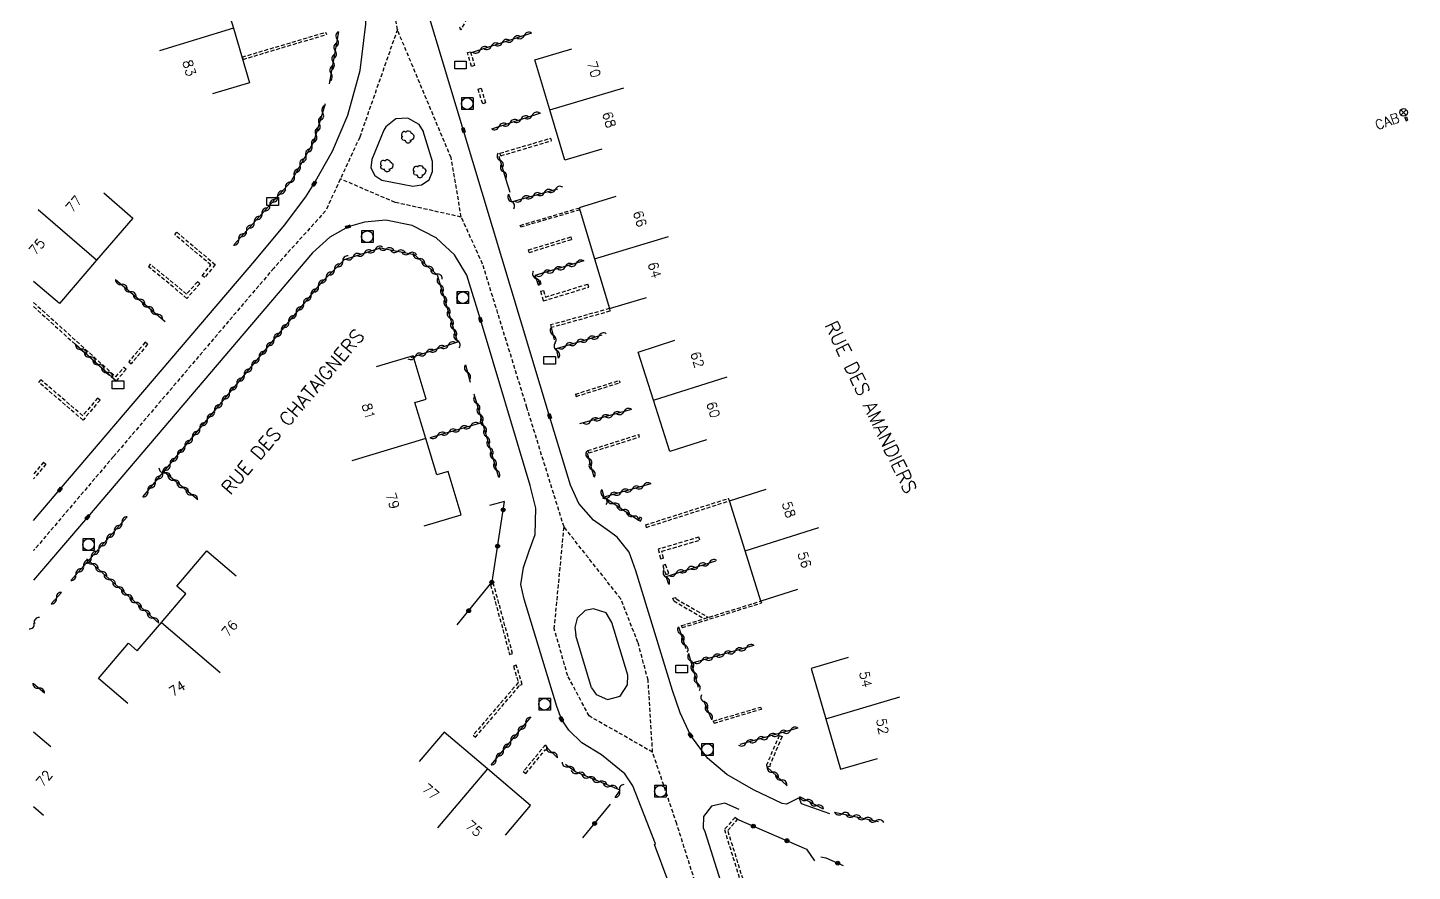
# Model space of a CAD drawing. Header units: millimetres. Extents: x 135999 to 137000, y 128000 to 129000.
# Drawn here: x 135999.2 to 136178.5, y 128324.5 to 128433.7 of the extents above; entities that cross this region are included whole.
import ezdxf
from ezdxf.enums import TextEntityAlignment as Align

# ---------------------------------------------------------------- set-up
doc = ezdxf.new("R2010")
doc.units = ezdxf.units.MM
doc.linetypes.add('DASHED', pattern=[0.75, 0.5, -0.25])
doc.layers.get('0').update_dxf_attribs({"linetype": 'CONTINUOUS'})
for name, color, linetype in [('W0001', 6, 'DASHED'), ('W0008', 7, 'CONTINUOUS'), ('W0100', 7, 'CONTINUOUS'), ('W0105', 7, 'CONTINUOUS'), ('W0112', 1, 'DASHED'), ('W0300', 7, 'CONTINUOUS'), ('W0310', 3, 'CONTINUOUS'), ('W0322', 7, 'CONTINUOUS'), ('W0400', 7, 'CONTINUOUS'), ('W0420', 7, 'CONTINUOUS'), ('W0469', 7, 'CONTINUOUS'), ('W0984', 7, 'CONTINUOUS'), ('W0989', 7, 'CONTINUOUS'), ('W0991', 7, 'CONTINUOUS'), ('W1102', 7, 'CONTINUOUS'), ('W1471', 7, 'CONTINUOUS')]:
    doc.layers.add(name, color=color, linetype=linetype)
doc.styles.get("Standard").update_dxf_attribs({"font": 'romans.shx', "width": 0.85})

# ---------------------------------------------------------------- blocks, each defined once
blk = doc.blocks.new('T420')
for p, q in [((0.75, 0.75), (-0.75, 0.75)), ((-0.75, 0.75), (-0.75, -0.75)), ((0.75, 0.75), (0.75, -0.75)), ((0.75, -0.75), (-0.75, -0.75))]:
    blk.add_line(p, q)
blk.add_ellipse((0, 0), major_axis=(-0.53, 0.53), ratio=1, start_param=3.926991, end_param=10.210176)
blk = doc.blocks.new('T400')
for p, q in [((-0.15, 0.3), (0.15, 0.3)), ((-0.15, -0.25), (-0.15, 0.3)), ((-0.15, 0.15), (0.15, 0.15)), ((-0.15, 0), (0.15, 0)), ((0.15, 0.3), (0.15, -0.25)), ((-0.15, -0.15), (0.15, -0.15)), ((-0.15, -0.25), (-0.15, -0.3)), ((-0.15, -0.3), (0.15, -0.3)), ((0.15, -0.3), (0.15, -0.25))]:
    blk.add_line(p, q)
blk = doc.blocks.new('T1471')
at = {"color": 0, "linetype": 'Continuous', "flags": 128}
blk.add_lwpolyline([(-0.75, -0.5), (-0.75, 0.5), (0.75, 0.5), (0.75, -0.5), (-0.75, -0.5)], dxfattribs=at)
blk = doc.blocks.new('T300')
for p, q in [((-0.8, 0.51), (-0.86, 0.34)), ((-0.86, 0.34), (-0.86, 0.17)), ((-0.86, 0.17), (-0.74, 0.06)), ((-0.69, 0.63), (-0.8, 0.51)), ((-0.8, -0.06), (-0.74, 0.06)), ((-0.74, 0.06), (-0.69, 0.11)), ((-0.57, 0.69), (-0.69, 0.63)), ((-0.46, 0.69), (-0.57, 0.69)), ((-0.29, 0.63), (-0.46, 0.69)), ((-0.29, 0.63), (-0.17, 0.74)), ((-0.23, 0.57), (-0.29, 0.63)), ((-0.17, 0.74), (-0.06, 0.8)), ((-0.06, 0.8), (0.06, 0.8)), ((0.06, 0.8), (0.23, 0.74)), ((0.23, 0.74), (0.34, 0.63)), ((0.34, 0.63), (0.4, 0.51)), ((0.46, 0.46), (0.34, 0.46)), ((0.4, 0.51), (0.4, 0.46)), ((0.57, 0.4), (0.46, 0.46)), ((0.57, 0.4), (0.69, 0.29)), ((0.69, 0.29), (0.74, 0.17)), ((0.74, 0.06), (0.69, -0.17)), ((0.74, 0.17), (0.74, 0.06)), ((-0.8, -0.17), (-0.8, -0.06)), ((-0.8, -0.23), (-0.8, -0.17)), ((-0.74, -0.34), (-0.8, -0.23)), ((-0.69, -0.4), (-0.74, -0.34)), ((-0.51, -0.46), (-0.69, -0.4)), ((-0.4, -0.46), (-0.51, -0.46)), ((-0.4, -0.46), (-0.34, -0.46)), ((-0.34, -0.46), (-0.34, -0.4)), ((-0.34, -0.51), (-0.34, -0.46)), ((-0.29, -0.63), (-0.34, -0.51)), ((-0.17, -0.74), (-0.29, -0.63)), ((-0.06, -0.8), (-0.17, -0.74)), ((0.06, -0.8), (-0.06, -0.8)), ((0.17, -0.74), (0.06, -0.8)), ((0.23, -0.69), (0.17, -0.74)), ((0.29, -0.46), (0.23, -0.46)), ((0.29, -0.63), (0.23, -0.69)), ((0.46, -0.4), (0.29, -0.46)), ((0.34, -0.51), (0.29, -0.63)), ((0.34, -0.51), (0.34, -0.46)), ((0.57, -0.34), (0.46, -0.4)), ((0.63, -0.29), (0.57, -0.34)), ((0.69, -0.17), (0.63, -0.29))]:
    blk.add_line(p, q)
blk = doc.blocks.new('t310o')
at = {"color": 0, "linetype": 'Continuous'}
for centre, start, end in [((-0.5, 0.38), 216.8699, 323.1304), ((0.5, -0.37), 36.8699, 143.1303)]:
    blk.add_arc(centre, 0.625, start, end, dxfattribs=at)
blk = doc.blocks.new('t322o')
at = {"color": 0, "linetype": 'Continuous'}
for radius in [0.25, 0.15]:
    blk.add_circle((0, 0), radius, dxfattribs=at)
blk = doc.blocks.new('T469')
at = {"color": 0, "linetype": 'Continuous', "flags": 128}
for points in [[(-0.35, 0.35), (0.35, -0.35)], [(-0.35, -0.35), (0.35, 0.35)]]:
    blk.add_lwpolyline(points, dxfattribs=at)
at = {"color": 0, "linetype": 'Continuous'}
blk.add_circle((0, 0), 0.5, dxfattribs=at)

msp = doc.modelspace()

# ---------------------------------------------------------------- linework, layer by layer
at = {"layer": 'W0001'}
for points in [[(136087.64, 128316.83), (136083.26, 128330.65), (136080.14, 128339.91), (136079.56, 128349.24), (136078.24, 128354.11), (136076.01, 128359.78), (136068.67, 128369.07), (136063.86, 128384.54), (136058.13, 128403.1), (136055.37, 128409.19), (136054.05, 128416.85), (136047.09, 128433.45), (136045.46, 128444.29), (136041.38, 128459.04), (136035.96, 128477.01), (136031.46, 128491.6), (136028.23, 128498.79), (136023.53, 128505.48), (136018.79, 128509.93), (136006.15, 128520.58)], [(136047.09, 128433.45), (136042.22, 128419.52), (136037.79, 128409.97), (136031.08, 128402.56), (136010.34, 128378.18), (136000, 128366.02)], [(136055.37, 128409.19), (136046.81, 128411.08), (136039.71, 128414.12)], [(136080.14, 128339.91), (136071.92, 128344.6), (136069.15, 128349.8), (136067.41, 128355.88), (136068.67, 128369.07)]]:
    msp.add_lwpolyline(points, dxfattribs=at)
at = {"layer": 'W0008'}
msp.add_line((136072.22, 128348.26), (136070.18, 128355.04), dxfattribs=at)
for points in [[(136000, 128369.91), (136003.39, 128373.9), (136028.63, 128403.54), (136032.49, 128408.15), (136035.23, 128411.82), (136036.32, 128413.51), (136038.69, 128417.73), (136040.66, 128422.37), (136042.27, 128428.16), (136043.02, 128434.16), (136043.14, 128439.3), (136042.68, 128443.99), (136041.54, 128449.51), (136040.16, 128454.38), (136029.79, 128488.76)], [(136103.09, 128331.95), (136099.43, 128333.25), (136099.1, 128334), (136097.48, 128333.2), (136096.9, 128333.29), (136093.22, 128335.05), (136089.76, 128337.03), (136087.24, 128339.13), (136085.05, 128342.1), (136083.7, 128345.01), (136082.73, 128347.91), (136077.98, 128363.4), (136077.09, 128365.82), (136075.55, 128367.74), (136074.56, 128368.48), (136072.47, 128369.97), (136070.58, 128372.1), (136069.49, 128374.46), (136066.8, 128383.39), (136055.65, 128420.4), (136041.24, 128468.22)], [(136050.46, 128420.28), (136049.9, 128421.18), (136048.46, 128421.98), (136046.91, 128421.88), (136045.61, 128420.88), (136045.36, 128420.42), (136043.79, 128416.62), (136043.66, 128415.54), (136044.16, 128414.56), (136045.1, 128413.97), (136049.1, 128413.18), (136050.22, 128413.37), (136051.19, 128414.01), (136051.65, 128415.07), (136051.64, 128416.36), (136050.45, 128420.29)], [(136082.15, 128323.22), (136080.39, 128327.98), (136080.51, 128328.07), (136077.57, 128335.55), (136076.53, 128337.13), (136073.51, 128339.57), (136070.97, 128341.13), (136069.29, 128342.75), (136068.33, 128344.2), (136067.73, 128345.83), (136063.53, 128359.73), (136063.06, 128361.62), (136063.41, 128363.82), (136064.17, 128365.99), (136064.93, 128368.1), (136065.02, 128371.49), (136064.29, 128374.44), (136057.86, 128395.91), (136056.1, 128401.65), (136054.49, 128404.29), (136052.12, 128406.5), (136049, 128408.08), (136045.59, 128408.78), (136042.85, 128408.51), (136040.71, 128407.92), (136038.37, 128406.57), (136036.09, 128404.56), (136006.96, 128370.33), (136000, 128362.17)], [(136072.23, 128348.25), (136072.84, 128347.38), (136074.31, 128346.72), (136075.92, 128347.16), (136076.91, 128348.65), (136076.93, 128349.88), (136074.88, 128356.71), (136074.12, 128357.96), (136072.47, 128358.47), (136071.4, 128358.26), (136070.36, 128357.27), (136070.07, 128356.07), (136070.19, 128355.05)], [(136091.35, 128332.49), (136089.48, 128333.3), (136087.76, 128332.91), (136086.75, 128331.58), (136086.67, 128330.13), (136086.91, 128329.66), (136092.97, 128310.35), (136096.02, 128300.66), (136098.01, 128294.71), (136099.86, 128290.44), (136102.08, 128286.65), (136102.73, 128285.79), (136104.97, 128282.88), (136108.36, 128279.14), (136113.45, 128275.05), (136117.61, 128272.49), (136162.03, 128252.04), (136192.26, 128238.18), (136193.63, 128237.65)]]:
    msp.add_lwpolyline(points, dxfattribs=at)
at = {"layer": 'W0100'}
for p, q in [((136177.55, 128422.07), (136177.69, 128421.64)), ((136177.69, 128421.64), (136177.89, 128421.72))]:
    msp.add_line(p, q, dxfattribs=at)
for points in [[(136018.95, 128439.18), (136023.74, 128440.64), (136025.87, 128433.63), (136027.96, 128426.54), (136023.17, 128425.12)], [(136073.57, 128417.96), (136068.78, 128416.53), (136066.83, 128423.05), (136064.88, 128429.54), (136069.67, 128430.98)], [(136177.55, 128422.07), (136177.75, 128422.15), (136177.89, 128421.72)], [(136009.07, 128412.3), (136012.86, 128409.04), (136008.15, 128403.59), (136003.36, 128397.99), (136000, 128400.86)], [(136075.39, 128411.84), (136070.61, 128410.4), (136072.6, 128403.79), (136074.55, 128397.34), (136079.34, 128398.79)], [(136087.12, 128380.34), (136082.36, 128378.83), (136080.26, 128385.48), (136078.27, 128391.7), (136083.03, 128393.23)], [(136050.56, 128369.2), (136055.35, 128370.64), (136053.66, 128376.26), (136052.19, 128375.82), (136050.77, 128380.52), (136049.36, 128385.16), (136050.82, 128385.6), (136049.15, 128391.22), (136044.36, 128389.8)], [(136098.92, 128360.97), (136094.15, 128359.47), (136092.11, 128365.99), (136090.08, 128372.45), (136094.86, 128373.95)], [(136012.2, 128346.2), (136008.39, 128349.44), (136012.27, 128354.01), (136013.41, 128353.04), (136016.55, 128356.71), (136019.71, 128360.41), (136018.56, 128361.4), (136022.42, 128365.98), (136026.24, 128362.75)], [(136105.44, 128352.17), (136100.65, 128350.75), (136102.57, 128344.23), (136104.46, 128337.71), (136109.26, 128339.1)], [(136002.22, 128340.62), (136000, 128342.5)], [(136061.11, 128329.18), (136064.35, 128333), (136058.75, 128337.74), (136053.15, 128342.5), (136049.91, 128338.69)]]:
    msp.add_lwpolyline(points, dxfattribs=at)
at = {"layer": 'W0105'}
msp.add_line((136061.69, 128412.36), (136061.12, 128414.13), dxfattribs=at)
at = {"layer": 'W0112'}
for p, q in [((136027.12, 128429.6), (136037.9, 128432.82)), ((136027.01, 128429.9), (136027.12, 128429.6)), ((136056.17, 128430.48), (136056.55, 128430.59)), ((136056.71, 128428.69), (136056.17, 128430.48)), ((136057.56, 128425.75), (136057.94, 128425.87)), ((136058.14, 128423.85), (136057.56, 128425.75)), ((136067.06, 128419.07), (136066.95, 128419.4)), ((136060.49, 128417.12), (136067.06, 128419.07)), ((136070.59, 128410.35), (136070.65, 128410.14)), ((136063.07, 128407.91), (136070.65, 128410.14)), ((136018.54, 128407.22), (136023.51, 128403.03)), ((136069.57, 128406.62), (136069.65, 128406.3)), ((136064.14, 128404.6), (136069.65, 128406.3)), ((136015.11, 128403.07), (136014.86, 128402.76)), ((136023.51, 128403.03), (136022.15, 128401.34)), ((136021.52, 128400.56), (136021.22, 128400.82)), ((136065.19, 128400.81), (136065.33, 128400.41)), ((136065.33, 128400.41), (136065.71, 128400.55)), ((136065.63, 128399.59), (136066.02, 128399.7)), ((136071.89, 128400.13), (136071.77, 128400.51)), ((136000, 128398.13), (136010.64, 128388.51)), ((136000, 128397.59), (136010.67, 128387.94)), ((136074.62, 128397), (136067.01, 128394.87)), ((136074.55, 128397.34), (136074.62, 128397)), ((136014.45, 128392.97), (136012.32, 128390.46)), ((136014.76, 128392.71), (136012.62, 128390.2)), ((136014.76, 128392.71), (136014.45, 128392.97)), ((136012.32, 128390.46), (136012.62, 128390.2)), ((136011.98, 128389.48), (136010.67, 128387.94)), ((136000.69, 128387.79), (136000.95, 128388.1)), ((136010.67, 128387.94), (136010.37, 128388.2)), ((136070.15, 128386.26), (136075.79, 128388.02)), ((136075.79, 128388.02), (136075.89, 128387.74)), ((136008.6, 128385.5), (136008.29, 128385.76)), ((136071.87, 128378.65), (136078.46, 128380.72)), ((136078.46, 128380.72), (136078.36, 128381.03)), ((136001.29, 128377.47), (136000, 128375.91)), ((136001.6, 128377.21), (136000, 128375.28)), ((136001.29, 128377.47), (136001.6, 128377.21)), ((136079.21, 128369.33), (136089.97, 128372.77)), ((136090.08, 128372.45), (136089.97, 128372.77)), ((136078.32, 128369.96), (136078.58, 128369.83)), ((136078.58, 128369.83), (136078.76, 128370.19)), ((136086.14, 128367.75), (136080.86, 128366.19)), ((136080.86, 128366.19), (136081.16, 128364.94)), ((136081.45, 128364.06), (136081.84, 128362.91)), ((136081.84, 128362.91), (136082.22, 128363.04)), ((136059.55, 128361.68), (136059.17, 128361.57)), ((136062.02, 128352.67), (136059.55, 128361.68)), ((136082.76, 128359.85), (136083.14, 128359.96)), ((136083.2, 128359.76), (136083.14, 128359.96)), ((136082.87, 128359.49), (136082.76, 128359.85)), ((136082.87, 128359.49), (136086.83, 128357.21)), ((136083.2, 128359.76), (136087.35, 128357.37)), ((136083.98, 128356.05), (136094.22, 128359.23)), ((136094.15, 128359.47), (136094.22, 128359.23)), ((136063.26, 128348.66), (136062.49, 128351.16)), ((136088, 128343.95), (136094.13, 128345.76)), ((136094.13, 128345.76), (136094.22, 128345.5)), ((136096.53, 128342.08), (136096.9, 128341.93)), ((136066.26, 128340.88), (136063.4, 128337.4)), ((136066.57, 128340.4), (136066.26, 128340.88)), ((136094.95, 128338), (136095.34, 128338.11))]:
    msp.add_line(p, q, dxfattribs=at)
for points in [[(136057.49, 128437.53), (136055.29, 128433.38), (136055.18, 128433.76)], [(136027.01, 128429.9), (136037.79, 128433.11), (136037.9, 128432.82)], [(136056.55, 128430.59), (136057.09, 128428.8), (136056.71, 128428.69)], [(136057.94, 128425.87), (136058.52, 128423.96), (136058.14, 128423.85)], [(136060.49, 128417.12), (136060.38, 128417.44), (136066.95, 128419.4)], [(136063.07, 128407.91), (136062.99, 128408.11), (136070.59, 128410.35)], [(136022.95, 128402.98), (136018.28, 128406.91), (136018.54, 128407.22)], [(136064.14, 128404.6), (136064.06, 128404.93), (136069.57, 128406.62)], [(136021.22, 128400.82), (136019.81, 128399.22), (136015.11, 128403.07)], [(136022.15, 128401.34), (136021.83, 128401.59), (136022.95, 128402.98)], [(136021.52, 128400.56), (136019.85, 128398.66), (136014.86, 128402.76)], [(136065.71, 128400.55), (136065.57, 128400.95), (136065.19, 128400.81)], [(136065.63, 128399.59), (136065.99, 128398.32), (136071.89, 128400.13)], [(136066.02, 128399.7), (136066.26, 128398.82), (136071.77, 128400.51)], [(136074.55, 128397.34), (136066.94, 128395.22), (136067.01, 128394.87)], [(136010.64, 128388.51), (136011.68, 128389.74), (136011.98, 128389.48)], [(136008.6, 128385.5), (136006.4, 128382.9), (136000.69, 128387.79)], [(136008.29, 128385.76), (136006.35, 128383.47), (136000.95, 128388.1)], [(136070.15, 128386.26), (136070.25, 128385.97), (136075.89, 128387.74)], [(136071.87, 128378.65), (136071.77, 128378.96), (136078.36, 128381.03)], [(136079.21, 128369.33), (136079.31, 128369.01), (136090.08, 128372.45)], [(136078.76, 128370.19), (136078.49, 128370.32), (136078.32, 128369.96)], [(136081.34, 128365.92), (136086.25, 128367.37), (136086.14, 128367.75)], [(136081.16, 128364.94), (136081.55, 128365.04), (136081.34, 128365.92)], [(136082.22, 128363.04), (136081.83, 128364.19), (136081.45, 128364.06)], [(136059.17, 128361.57), (136061.63, 128352.57), (136062.02, 128352.67)], [(136083.98, 128356.05), (136083.9, 128356.3), (136094.15, 128359.47)], [(136062.49, 128351.16), (136062.11, 128351.04), (136062.76, 128348.94), (136062.74, 128348.93)], [(136062.74, 128348.93), (136056.89, 128342.1), (136057.19, 128341.84)], [(136057.19, 128341.84), (136062.96, 128348.58), (136063.26, 128348.66)], [(136088, 128343.95), (136088.09, 128343.68), (136094.22, 128345.5)], [(136096.53, 128342.08), (136094.88, 128338.25), (136094.95, 128338)], [(136066.22, 128340.2), (136066.24, 128340.18), (136066.57, 128340.4)], [(136096.9, 128341.93), (136095.31, 128338.22), (136095.34, 128338.11)], [(136063.4, 128337.4), (136063.71, 128337.15), (136066.22, 128340.2)], [(136090.82, 128331.48), (136089.43, 128329.89), (136097.04, 128305.44), (136098.51, 128300.96), (136099.84, 128297.01), (136101.8, 128292.12), (136102.57, 128290.73)], [(136089.88, 128329.79), (136091.12, 128331.21), (136090.82, 128331.48)], [(136104.71, 128295.21), (136104.35, 128295.39), (136102.54, 128291.6), (136102.16, 128292.29), (136100.22, 128297.15), (136098.89, 128301.08), (136097.42, 128305.56), (136089.88, 128329.79)]]:
    msp.add_lwpolyline(points, dxfattribs=at)
at = {"layer": 'W0310'}
for p, q in [((136039.48, 128433.18), (136038.26, 128426.43)), ((136064.47, 128433.01), (136056.66, 128430.46)), ((136059.32, 128420.6), (136065.65, 128422.68)), ((136061.12, 128414.12), (136060.26, 128417.01)), ((136033.27, 128413.69), (136025.95, 128405.63)), ((136010.61, 128401.12), (136017.01, 128395.68)), ((136067.01, 128394.87), (136067.41, 128393.31)), ((136005.41, 128392.74), (136010.61, 128388.08)), ((136055.9, 128390.05), (136056.52, 128387.8)), ((136060.23, 128375.47), (136057.03, 128386.24)), ((136077.41, 128384.29), (136070.69, 128382.4)), ((136051.36, 128380.66), (136058.04, 128382.58)), ((136072.59, 128375.52), (136071.7, 128378.57)), ((136021.24, 128372.6), (136016.73, 128376.32)), ((136079.9, 128374.67), (136073.84, 128372.94)), ((136012.1, 128370.38), (136004.81, 128362.15)), ((136016.2, 128356.63), (136006.98, 128364.87)), ((136003.63, 128360.6), (136002.26, 128359.11)), ((136083.48, 128356.16), (136084.45, 128353.32)), ((136093.24, 128353.72), (136085.23, 128351.43)), ((136084.8, 128352.69), (136086.04, 128348.35)), ((136087.79, 128344.11), (136086.79, 128346.56)), ((136059.23, 128338.27), (136064.42, 128344.51)), ((136098.96, 128343.04), (136091.42, 128340.89)), ((136067.83, 128339.19), (136066.58, 128340.39)), ((136094.95, 128338), (136097.58, 128335.58)), ((136099.16, 128334.18), (136102.23, 128332.57)), ((136103.7, 128332.16), (136109.38, 128330.94))]:
    msp.add_line(p, q, dxfattribs=at)
for points in [[(136033.25, 128413.68), (136036.3, 128418.94), (136037.81, 128423.9)], [(136061.49, 128412.14), (136061.85, 128411.14), (136067.89, 128412.86)], [(136014.16, 128372.96), (136037.38, 128400.85), (136040.27, 128403.7), (136044.92, 128405.21), (136049.28, 128404.33), (136052.25, 128401.72), (136054.87, 128393), (136048.82, 128390.96)], [(136071.24, 128403.5), (136064.9, 128401.6), (136065.21, 128400.82)], [(136067.96, 128390.93), (136067.69, 128392.18), (136073.62, 128393.92)], [(136073.56, 128373.91), (136073.84, 128372.95), (136078.31, 128369.96)], [(136082.24, 128361.61), (136081.88, 128362.67), (136088.31, 128364.7)], [(136000, 128356.52), (136000.18, 128356.72)], [(136001.41, 128347.54), (136000, 128348.77)], [(136075.31, 128334.07), (136075.94, 128335.01), (136070.16, 128337.38), (136068.86, 128338.3)]]:
    msp.add_lwpolyline(points, dxfattribs=at)
at = {"layer": 'W0322'}
msp.add_line((136071.11, 128328.85), (136074.7, 128333.18), dxfattribs=at)
for points in [[(136054.83, 128356.38), (136059.37, 128361.97), (136060.95, 128372.37), (136059.01, 128371.86)], [(136091, 128331.28), (136100.05, 128327.36), (136101.12, 128325.87)], [(136101.9, 128326.37), (136102.58, 128326.22), (136104.79, 128325.25)]]:
    msp.add_lwpolyline(points, dxfattribs=at)
at = {"layer": 'W1102'}
for p, q in [((136025.87, 128433.63), (136016.31, 128430.71)), ((136066.83, 128423.05), (136076.41, 128425.92)), ((136008.15, 128403.59), (136000.58, 128410.12)), ((136072.6, 128403.79), (136082.18, 128406.68)), ((136080.26, 128385.48), (136089.8, 128388.49)), ((136050.77, 128380.52), (136041.2, 128377.62)), ((136092.11, 128365.99), (136101.65, 128368.98)), ((136016.55, 128356.71), (136024.16, 128350.22)), ((136102.57, 128344.23), (136112.16, 128347.06)), ((136058.75, 128337.74), (136052.28, 128330.12)), ((136000, 128332.87), (136001.29, 128331.78))]:
    msp.add_line(p, q, dxfattribs=at)

# ---------------------------------------------------------------- block references
at = {"layer": 'W0300'}
for p in [(136048.48, 128419.55), (136045.76, 128415.82), (136050.02, 128415.06)]:
    msp.add_blockref('T300', p, dxfattribs=at)
at = {"layer": 'W0310'}
for p, rotation in [((136039.04, 128430.72), 259.7041740307841), ((136039.3, 128432.2), 259.7041740307841), ((136059.24, 128431.3), 198.0558674773547), ((136060.67, 128431.77), 198.0558674773547), ((136062.1, 128432.24), 198.0558674773547), ((136063.52, 128432.7), 198.0558674773547), ((136038.77, 128429.25), 259.7041740307841), ((136057.82, 128430.84), 198.0558674773547), ((136038.5, 128427.77), 259.7041740307841), ((136037.44, 128422.69), 73.02238119494791), ((136064.54, 128422.32), 18.24460706593749), ((136037, 128421.25), 73.02238119494791), ((136060.27, 128420.91), 18.24460706593749), ((136061.69, 128421.38), 18.24460706593749), ((136063.12, 128421.85), 18.24460706593749), ((136036.01, 128418.44), 59.96052273975273), ((136036.57, 128419.82), 73.02238119494791), ((136035.26, 128417.14), 59.96052273975273), ((136060.41, 128416.51), 106.6556980464524), ((136033.75, 128414.54), 59.96052273975273), ((136034.5, 128415.84), 59.96052273975273), ((136060.84, 128415.07), 106.6556980464524), ((136032.6, 128412.95), 227.740381631132), ((136031.59, 128411.84), 227.740381631132), ((136061.83, 128411.2), 289.6647539418229), ((136063.23, 128411.53), 15.87909901640394), ((136064.68, 128411.94), 15.87909901640394), ((136066.12, 128412.35), 15.87909901640394), ((136067.56, 128412.76), 15.87909901640394), ((136029.57, 128409.62), 227.740381631132), ((136030.58, 128410.73), 227.740381631132), ((136028.56, 128408.51), 227.740381631132), ((136026.55, 128406.29), 227.740381631132), ((136027.55, 128407.4), 227.740381631132), ((136042.8, 128404.52), 17.96018849218784), ((136044.23, 128404.98), 17.96018849218784), ((136045.67, 128405.05), 348.6194815766365), ((136047.14, 128404.76), 348.6194815766365), ((136048.61, 128404.46), 348.6194815766365), ((136038.96, 128402.4), 44.59098316747603), ((136040.03, 128403.46), 44.59098316747603), ((136041.37, 128404.05), 17.96018849218784), ((136049.9, 128403.79), 318.6897097936716), ((136051.02, 128402.8), 318.6897097936716), ((136068.84, 128402.78), 196.6935198718752), ((136070.28, 128403.21), 196.6935198718752), ((136011.37, 128400.47), 319.6355142491749), ((136037.89, 128401.35), 44.59098316747603), ((136052.15, 128401.81), 318.6897097936716), ((136052.64, 128400.41), 286.75817458214), ((136065.04, 128401.24), 291.5090469315939), ((136065.97, 128401.92), 196.6935198718752), ((136067.41, 128402.35), 196.6935198718752), ((136012.51, 128399.5), 319.6355142491749), ((136035.92, 128399.09), 50.21342228509425), ((136036.88, 128400.24), 50.21342228509425), ((136053.08, 128398.97), 286.75817458214), ((136013.66, 128398.53), 319.6355142491749), ((136014.8, 128397.56), 319.6355142491749), ((136034, 128396.79), 50.21342228509425), ((136034.96, 128397.94), 50.21342228509425), ((136053.51, 128397.54), 286.75817458214), ((136015.94, 128396.59), 319.6355142491749), ((136033.04, 128395.63), 50.21342228509425), ((136053.94, 128396.1), 286.75817458214), ((136031.12, 128393.33), 50.21342228509425), ((136032.08, 128394.48), 50.21342228509425), ((136054.37, 128394.66), 286.75817458214), ((136054.8, 128393.23), 286.75817458214), ((136067.26, 128393.9), 284.2778049805719), ((136073.19, 128393.79), 16.36073690365048), ((136006.15, 128392.07), 318.1605118615881), ((136030.16, 128392.18), 50.21342228509425), ((136052.25, 128392.12), 198.5853824763295), ((136053.68, 128392.6), 198.5853824763295), ((136067.75, 128391.91), 102.2896550141827), ((136068.87, 128392.52), 16.36073690365048), ((136070.31, 128392.95), 16.36073690365048), ((136071.75, 128393.37), 16.36073690365048), ((136007.27, 128391.07), 318.1605118615881), ((136008.39, 128390.07), 318.1605118615881), ((136028.24, 128389.87), 50.21342228509425), ((136029.2, 128391.02), 50.21342228509425), ((136049.41, 128391.16), 198.5853824763295), ((136050.83, 128391.64), 198.5853824763295), ((136009.51, 128389.07), 318.1605118615881), ((136027.28, 128388.72), 50.21342228509425), ((136056.17, 128389.09), 285.4188975717259), ((136025.36, 128386.41), 50.21342228509425), ((136026.32, 128387.57), 50.21342228509425), ((136024.4, 128385.26), 50.21342228509425), ((136057.38, 128385.06), 106.5780353466588), ((136022.48, 128382.96), 50.21342228509425), ((136023.44, 128384.11), 50.21342228509425), ((136057.81, 128383.62), 106.5780353466588), ((136072.11, 128382.8), 195.6576310303498), ((136073.55, 128383.21), 195.6576310303498), ((136075, 128383.61), 195.6576310303498), ((136076.44, 128384.02), 195.6576310303498), ((136020.56, 128380.65), 50.21342228509425), ((136021.52, 128381.8), 50.21342228509425), ((136053.76, 128381.35), 16.08227785416127), ((136055.2, 128381.76), 16.08227785416127), ((136056.64, 128382.18), 16.08227785416127), ((136058.24, 128382.18), 106.5780353466588), ((136058.66, 128380.74), 106.5780353466588), ((136019.6, 128379.5), 50.21342228509425), ((136052.32, 128380.93), 16.08227785416127), ((136059.09, 128379.31), 106.5780353466588), ((136017.68, 128377.19), 50.21342228509425), ((136018.64, 128378.34), 50.21342228509425), ((136059.52, 128377.87), 106.5780353466588), ((136071.89, 128377.92), 106.2428730517819), ((136016.72, 128376.04), 50.21342228509425), ((136017, 128376.1), 140.3939967600815), ((136059.95, 128376.43), 106.5780353466588), ((136072.31, 128376.48), 106.2428730517819), ((136014.8, 128373.73), 50.21342228509425), ((136015.76, 128374.89), 50.21342228509425), ((136018.15, 128375.15), 140.3939967600815), ((136019.31, 128374.19), 140.3939967600815), ((136077.49, 128373.98), 195.9105065386891), ((136078.94, 128374.39), 195.9105065386891), ((136020.47, 128373.24), 140.3939967600815), ((136073.84, 128372.95), 286.1486483776047), ((136074.61, 128373.16), 195.9105065386891), ((136075.08, 128372.12), 326.2329002823397), ((136076.05, 128373.57), 195.9105065386891), ((136076.33, 128371.28), 326.2329002823397), ((136077.58, 128370.45), 326.2329002823397), ((136010.45, 128368.51), 228.4651477558205), ((136011.44, 128369.63), 228.4651477558205), ((136008.46, 128366.26), 228.4651477558205), ((136009.45, 128367.38), 228.4651477558205), ((136007.46, 128365.14), 228.4651477558205), ((136005.47, 128362.89), 228.4651477558205), ((136006.47, 128364.01), 228.4651477558205), ((136007.63, 128364.29), 138.1901799440243), ((136008.75, 128363.29), 138.1901799440243), ((136081.92, 128362.56), 108.9026222364637), ((136083.19, 128363.09), 17.49746166428336), ((136084.62, 128363.54), 17.49746166428336), ((136086.05, 128363.99), 17.49746166428336), ((136087.48, 128364.44), 17.49746166428336), ((136009.86, 128362.29), 138.1901799440243), ((136010.98, 128361.29), 138.1901799440243), ((136002.95, 128359.87), 227.4408591677458), ((136012.1, 128360.29), 138.1901799440243), ((136013.22, 128359.29), 138.1901799440243), ((136014.34, 128358.29), 138.1901799440243), ((136000.08, 128356.61), 48.27313561737774), ((136015.45, 128357.29), 138.1901799440243), ((136083.8, 128355.21), 289.0456365245213), ((136084.29, 128353.79), 289.0456365245213), ((136089.39, 128352.62), 195.9368568072828), ((136090.83, 128353.04), 195.9368568072828), ((136092.28, 128353.45), 195.9368568072828), ((136085.08, 128351.73), 285.8807847568937), ((136085.49, 128350.28), 285.8807847568937), ((136086.51, 128351.8), 195.9368568072828), ((136087.95, 128352.21), 195.9368568072828), ((136085.9, 128348.84), 285.8807847568937), ((136000.65, 128348.2), 138.9945108165506), ((136086.85, 128346.42), 112.2352735818268), ((136087.42, 128345.03), 112.2352735818268), ((136063.71, 128343.65), 50.25134104099931), ((136061.79, 128341.34), 50.25134104099931), ((136062.75, 128342.5), 50.25134104099931), ((136093.67, 128341.53), 195.8822138819961), ((136095.12, 128341.94), 195.8822138819961), ((136096.56, 128342.35), 195.8822138819961), ((136098, 128342.76), 195.8822138819961), ((136060.83, 128340.19), 50.25134104099931), ((136067.11, 128339.88), 136.1709023495878), ((136092.23, 128341.12), 195.8822138819961), ((136059.87, 128339.04), 50.25134104099931), ((136069.24, 128338.03), 144.5952852946443), ((136070.51, 128337.23), 157.7246435312276), ((136071.89, 128336.66), 157.7246435312276), ((136073.28, 128336.1), 157.7246435312276), ((136095.69, 128337.32), 317.3151010625945), ((136096.79, 128336.31), 317.3151010625945), ((136074.67, 128335.53), 157.7246435312276), ((136075.87, 128334.9), 56.18346940855925), ((136100.05, 128333.72), 332.4000440853201), ((136101.38, 128333.02), 332.4000440853201), ((136104.68, 128331.95), 347.8831424922399), ((136106.14, 128331.64), 347.8831424922399), ((136107.61, 128331.32), 347.8831424922399), ((136109.08, 128331.01), 347.8831424922399)]:
    msp.add_blockref('t310o', p, dxfattribs=dict(at, rotation=rotation))
at = {"layer": 'W0322'}
for p, rotation in [((136060.79, 128371.29), 81.34451088273843), ((136060.07, 128366.59), 81.34451088273843), ((136059.32, 128361.91), 50.89638290665989), ((136056.33, 128358.23), 50.89638290665989), ((136072.63, 128330.68), 50.33411244519775), ((136093.18, 128330.34), 336.5755505233577), ((136097.54, 128328.45), 336.5755505233577), ((136104.11, 128325.55), 336.3149673724819)]:
    msp.add_blockref('t322o', p, dxfattribs=dict(at, rotation=rotation))
at = {"layer": 'W0400'}
for p, rotation in [((136055.65, 128420.4), 196.7621358632949), ((136036.32, 128413.51), 327.3572870077218), ((136040.71, 128407.92), 105.4446616952922), ((136057.86, 128395.91), 16.65316813700279), ((136066.8, 128383.39), 196.7453458245259), ((136003.39, 128373.9), 319.6714863190273), ((136006.96, 128370.33), 139.6010769962193), ((136068.33, 128344.2), 33.53888894412012), ((136085.05, 128342.1), 216.3868162744258)]:
    msp.add_blockref('T400', p, dxfattribs=dict(at, rotation=rotation))
at = {"layer": 'W0420'}
for p in [(136056.14, 128423.87), (136043.2, 128406.64), (136055.56, 128398.74), (136055.57, 128398.76), (136007.1, 128366.78), (136066.15, 128346.12), (136087.23, 128340.25), (136081.15, 128334.86)]:
    msp.add_blockref('T420', p, dxfattribs=at)
at = {"layer": 'W0469'}
msp.add_blockref('T469', (136177.37, 128422.73), dxfattribs=at)
at = {"layer": 'W1471'}
for p in [(136055.27, 128428.86), (136030.96, 128411.2), (136066.81, 128390.65), (136010.94, 128387.47), (136083.9, 128350.67)]:
    msp.add_blockref('T1471', p, dxfattribs=at)

# ---------------------------------------------------------------- texts
at = {"layer": 'W0984'}
msp.add_text('CAB', height=1.249, rotation=20.5512, dxfattribs=at).set_placement((136175.25, 128421.57), align=Align.MIDDLE)
at = {"layer": 'W0989'}
for s, rotation, p in [('RUE DES CHATAIGNERS', 49.7149, (136033.55, 128384)), ('RUE DES AMANDIERS', 295.5432, (136108.41, 128384.57))]:
    msp.add_text(s, height=1.75, rotation=rotation, dxfattribs=at).set_placement(p, align=Align.MIDDLE)
at = {"layer": 'W0991'}
for s, height, rotation, p in [('83', 1.25, 286.414, (136020.16, 128428.48)), ('70', 1.25, 286.7284, (136072.56, 128428.31)), ('68', 1.25, 286.6257, (136074.51, 128421.79)), ('77', 1.25, 49.1785, (136005.21, 128410.89)), ('66', 1.249, 286.8015, (136078.49, 128408.97)), ('75', 1.249, 49.474, (136000.44, 128405.34)), ('64', 1.25, 286.8164, (136080.41, 128402.33)), ('62', 1.25, 287.7827, (136085.93, 128390.73)), ('60', 1.25, 287.4785, (136087.99, 128384.26)), ('81', 1.249, 286.8433, (136043.37, 128384.05)), ('79', 1.25, 286.6916, (136046.5, 128372.45)), ('58', 1.249, 287.3772, (136097.78, 128371.31)), ('56', 1.25, 287.409, (136099.81, 128364.82)), ('76', 1.25, 49.5394, (136025.38, 128355.94)), ('54', 1.249, 282.2846, (136107.73, 128349.34)), ('74', 1.249, 32.2871, (136018.59, 128348.16)), ('52', 1.25, 280.8747, (136109.9, 128343.25)), ('72', 1.249, 49.7233, (136001.37, 128336.52)), ('77', 1.25, 319.6568, (136051.42, 128334.79)), ('75', 1.25, 319.7087, (136057.02, 128330.03))]:
    msp.add_text(s, height=height, rotation=rotation, dxfattribs=at).set_placement(p, align=Align.MIDDLE)

doc.saveas('drawing.dxf')
